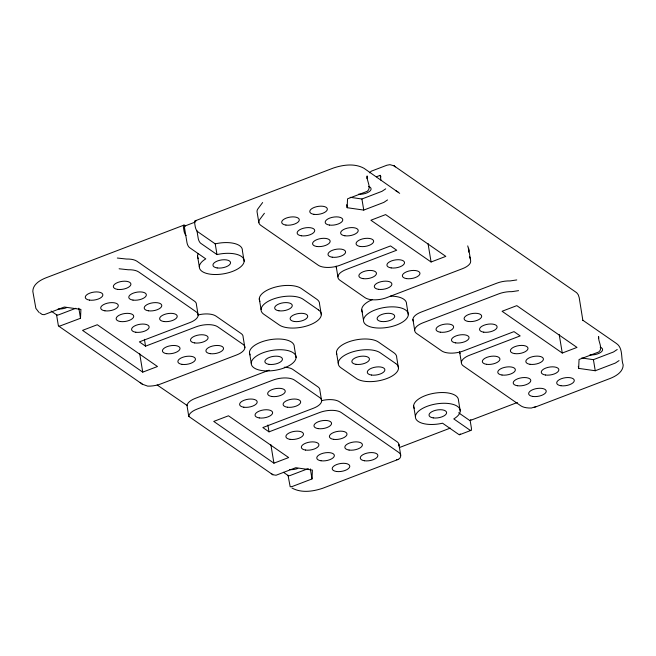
<?xml version="1.0" encoding="UTF-8"?>
<svg xmlns="http://www.w3.org/2000/svg" width="656" height="656" viewBox="0 0 656 656"><rect width="100%" height="100%" fill="white"/><g stroke="black" fill="none" stroke-linecap="round" stroke-linejoin="round"><path stroke-width="0.98" d="M75.85 308.271L58.597 314.855L57.211 315.101L56.523 314.585L58.359 325.671L59.532 326.163L80.499 318.283L80.909 309.411L64.296 307.033L44.214 314.675L42.197 314.486L39.77 312.773M308.287 468.581L290.1 475.526L288.714 475.772L288.025 475.256L290.182 486.777L292.273 486.49L312.002 478.954L312.404 470.081L295.799 467.703L276.069 475.239L272.847 474.747L188.756 416.404L186.96 405.236M387.548 199.924L383.834 202.401L363.752 210.084L347.147 207.706L347.549 198.834L367.278 191.298C371.993 187.805 366.335 180.425 367.13 175.939L366.966 178.637M619.051 360.595L615.336 363.071L595.254 370.755L578.649 368.377L579.051 359.504L598.78 351.969C603.495 348.475 597.837 341.095 598.625 336.61L598.69 338.496M468.605 252.125L468.925 250.387L467.736 245.885M582.872 320.481L579.199 297.627L578.215 294.708L576.673 292.715L393.969 165.804L389.943 164.664L386.892 165.222L371.46 171.118L369.336 172.831M187.116 404.809L187.395 404.203A16.187 7.2 -9.4 0 1 195.299 398.364L269.173 370.148M262.638 202.532L257.972 208.772A16.187 7.2 -9.4 0 0 257.078 211.929L258.849 222.655M264.409 213.266L259.743 219.506A16.187 7.2 -9.4 0 0 260.785 225.336L318.275 265.237A16.187 7.2 -9.4 0 0 340.021 265.229L390.533 245.934L396.708 250.223L346.196 269.518A16.187 7.2 -9.4 0 0 339.882 280.227L364.957 297.635A16.187 7.2 -9.4 0 0 386.704 297.635L462.472 268.689A16.187 7.2 -9.4 0 0 470.385 262.859L470.705 261.113L468.614 248.206M385.712 188.838L381.997 191.314L361.915 198.998L350.197 197.317M617.214 349.509L613.499 351.985L593.418 359.668L581.692 357.987M291.936 487.998C301.301 493.23 312.928 491.533 322.662 488.277L398.487 459.315L399.807 458.282A16.187 7.2 -9.4 0 0 398.766 452.451L341.276 412.55A16.187 7.2 -9.4 0 0 319.529 412.558L269.017 431.853L262.843 427.564L313.355 408.27A16.187 7.2 -9.4 0 0 319.669 397.552L294.593 380.152A16.187 7.2 -9.4 0 0 272.847 380.152L197.079 409.098A16.187 7.2 -9.4 0 0 189.166 414.928L188.756 416.404L189.256 416.453M518.552 290.657L511.877 291.658A16.187 7.2 -9.4 0 0 498.74 293.863L422.972 322.801A16.187 7.2 -9.4 0 0 416.658 333.519L441.742 350.927A16.187 7.2 -9.4 0 0 463.489 350.919L514.001 331.624L520.175 335.913L469.663 355.208A16.187 7.2 -9.4 0 0 463.349 365.925L520.839 405.818A16.187 7.2 -9.4 0 0 531.376 408.024L536.354 406.449M183.91 225.131L45.707 277.923C39.991 280.227 32.931 284.335 32.816 291.33L35.875 308.377L38.917 312.338M195.135 220.842L333.338 168.051C343.072 164.795 354.699 163.098 364.064 168.338L399.684 193.34M185.049 225.943L195.332 222.015M376.503 176.743L380.152 175.349L380.988 176.989M119.105 268.771L128.174 269.764A16.187 7.2 -9.4 0 1 138.711 271.961L196.201 311.862A16.187 7.2 -9.4 0 1 189.887 322.58L139.375 341.874L145.55 346.163L196.062 326.86A16.187 7.2 -9.4 0 1 217.808 326.86L242.892 344.269A16.187 7.2 -9.4 0 1 236.578 354.978L160.81 383.924A16.187 7.2 -9.4 0 1 147.674 386.13L142.393 384.227L58.687 326.114M142.746 372.141L157.481 366.515L97.285 324.736L82.558 330.37L142.746 372.141L139.679 353.609M431.082 261.998L445.809 256.373L385.621 214.594L370.894 220.227L431.082 261.998L428.015 243.466M273.929 463.185L288.665 457.56L228.468 415.789L213.741 421.414L273.929 463.185L270.862 444.653M562.266 353.043L576.993 347.418L516.805 305.647L502.078 311.272L562.266 353.043L559.199 334.519M517.379 402.489L470.147 420.521L471.385 427.966A4.051 1.509 69.1 0 1 470.049 430.205L453.772 418.913A22.665 10.078 -9.4 0 0 447.515 403.407A22.665 10.078 -9.4 0 0 415.543 415.617A22.665 10.078 -9.4 0 0 442.554 423.202L458.823 434.493A4.051 1.509 69.1 0 0 460.192 433.862M399.578 447.49L450.311 428.097M459.708 434.682L470.934 430.393M534.263 407.45L610.293 378.405C616.009 376.101 623.069 371.993 623.184 364.998C620.732 358.119 623.372 348.156 616.402 343.465L582.823 320.235M516.772 279.932L510.106 280.924A16.187 7.2 -9.4 0 0 496.969 283.13L421.201 312.076A16.187 7.2 -9.4 0 0 413.37 321.219M396.626 459.758L398.487 459.315M187.485 405.72L157.178 384.99M117.326 258.038L126.403 259.038A16.187 7.2 -9.4 0 1 136.94 261.236L194.43 301.137A16.187 7.2 -9.4 0 1 196.406 304.532L198.186 315.257M395.896 190.806L397.938 191.831M244.147 261.268L242.376 250.543A22.665 10.078 -9.4 0 0 215.225 243.86L197.8 231.765A4.051 1.509 69.1 0 1 195.275 226.845L194.684 223.27A4.051 1.509 69.1 0 1 196.021 221.031M458.634 412.796L469.425 420.283A4.051 1.509 69.1 0 0 470.828 419.504M186.025 235.553A4.051 1.509 69.1 0 1 184.049 231.133L183.459 227.558A4.051 1.509 69.1 0 1 184.795 225.32L185.459 225.894A4.051 1.509 69.1 0 0 184.615 228.362L186.985 242.663A4.051 1.509 69.1 0 0 189.51 247.583L205.779 258.874A22.665 10.078 -9.4 0 0 212.036 274.38A22.665 10.078 -9.4 0 0 244.007 262.162A22.665 10.078 -9.4 0 0 217.005 254.585L200.728 243.294A4.051 1.509 69.1 0 1 198.21 238.374L196.98 230.928M51.07 311.018L56.851 315.028M283.4 472.254L288.353 475.69M272.847 474.747L271.272 473.443M393.969 165.804L395.33 166.854L394.338 166.05M140.212 382.407L142.393 384.227M469.516 256.619L470.385 258.931M593.418 359.668L595.254 370.755M578.313 366.36L578.649 368.377M461.373 362.522L459.594 351.796A16.187 7.2 -9.4 0 0 460.053 353.625M460.225 410.918L458.454 400.185A22.665 10.078 -9.4 0 0 433.485 393.362A22.665 10.078 -9.4 0 0 414.198 408.335M412.903 319.398L414.682 330.124M408.311 314.708A22.665 10.078 -9.4 0 0 375.093 309.96A22.665 10.078 -9.4 0 0 374.289 327.705A22.665 10.078 -9.4 0 0 408.311 314.708L406.54 303.974A22.665 10.078 -9.4 0 0 390.377 296.118M380.152 175.349L380.964 180.244M413.624 405.785L415.404 416.519M398.487 368.278L396.716 357.553A22.665 10.078 -9.4 0 0 393.944 352.797L378.512 342.088A22.665 10.078 -9.4 0 0 351.632 340.899A22.665 10.078 -9.4 0 0 336.717 354.076M361.915 198.998L363.752 210.084M398.922 444.399L400.701 455.125M346.647 204.68L347.147 207.706M361.71 309.476L363.49 320.202M337.906 276.832L336.126 266.106A16.187 7.2 -9.4 0 0 336.585 267.935M336.454 352.338L338.234 363.063M321.325 314.724L319.546 303.99A22.665 10.078 -9.4 0 0 316.774 299.234L301.342 288.525A22.665 10.078 -9.4 0 0 273.552 287.615A22.665 10.078 -9.4 0 0 259.932 301.342M321.653 400.947L319.874 390.222A16.187 7.2 -9.4 0 0 317.898 386.827L292.814 369.418A16.187 7.2 -9.4 0 0 284.245 367.221M296.069 357.586A22.665 10.078 -9.4 0 0 262.851 352.83A22.665 10.078 -9.4 0 0 262.039 370.583A22.665 10.078 -9.4 0 0 296.069 357.586L294.29 346.852A22.665 10.078 -9.4 0 0 269.411 339.808A22.665 10.078 -9.4 0 0 250.108 354.912M310.337 468.876L312.002 478.954M259.284 298.783L261.063 309.509M267.886 425.022L269.017 431.853M249.46 352.354L251.24 363.08M244.868 347.664L243.097 336.93A16.187 7.2 -9.4 0 0 241.113 333.535L216.037 316.135A16.187 7.2 -9.4 0 0 198.186 314.929M215.225 243.86L217.005 254.585M197.546 256.143L199.326 266.869M144.418 339.332L145.55 346.163M78.835 308.205L80.499 318.283M66.305 307.762A8.905 3.961 -9.4 0 1 58.171 308.927M198.292 258.653A22.665 10.078 -9.4 0 1 198.301 253.429M321.653 400.619A16.187 7.2 -9.4 0 1 339.505 401.825L396.995 441.726A16.187 7.2 -9.4 0 1 398.832 445.949M362.35 312.035A22.665 10.078 -9.4 0 1 372.477 299.562M600.174 347.18A8.905 3.961 -9.4 0 1 600.929 352.215A8.905 3.961 -9.4 0 1 589.933 354.896M368.68 186.517A8.905 3.961 -9.4 0 1 369.426 191.544A8.905 3.961 -9.4 0 1 358.43 194.225M297.808 468.433A8.905 3.961 -9.4 0 1 289.673 469.598M318.554 309.968L303.121 299.259A22.665 10.078 -9.4 0 0 272.675 299.259A22.665 10.078 -9.4 0 0 263.835 314.265L279.267 324.974A22.665 10.078 -9.4 0 0 309.714 324.966A22.665 10.078 -9.4 0 0 318.554 309.968M395.716 363.522L380.283 352.813A22.665 10.078 -9.4 0 0 349.837 352.821A22.665 10.078 -9.4 0 0 340.997 367.819L356.429 378.528A22.665 10.078 -9.4 0 0 386.876 378.528A22.665 10.078 -9.4 0 0 395.716 363.522M269.091 364.359A8.905 3.961 -9.4 0 0 282.457 359.25A8.905 3.961 -9.4 0 0 269.411 357.389A8.905 3.961 -9.4 0 0 269.091 364.359M278.915 310.788A8.905 3.961 -9.4 0 0 292.281 305.68A8.905 3.961 -9.4 0 0 279.235 303.81A8.905 3.961 -9.4 0 0 278.915 310.788M294.347 321.497A8.905 3.961 -9.4 0 0 307.713 316.389A8.905 3.961 -9.4 0 0 294.667 314.527A8.905 3.961 -9.4 0 0 294.347 321.497M356.085 364.342A8.905 3.961 -9.4 0 0 369.451 359.234A8.905 3.961 -9.4 0 0 356.397 357.372A8.905 3.961 -9.4 0 0 356.085 364.342M371.517 375.052A8.905 3.961 -9.4 0 0 384.883 369.943A8.905 3.961 -9.4 0 0 371.829 368.082A8.905 3.961 -9.4 0 0 371.517 375.052M381.341 321.481A8.905 3.961 -9.4 0 0 394.707 316.372A8.905 3.961 -9.4 0 0 381.653 314.511A8.905 3.961 -9.4 0 0 381.341 321.481M243.835 407.22A8.905 3.961 -9.4 0 0 257.201 402.112A8.905 3.961 -9.4 0 0 244.155 400.25A8.905 3.961 -9.4 0 0 243.835 407.22M271.896 396.503A8.905 3.961 -9.4 0 0 285.262 391.394A8.905 3.961 -9.4 0 0 272.215 389.525A8.905 3.961 -9.4 0 0 271.896 396.503M259.268 417.929A8.905 3.961 -9.4 0 0 272.634 412.821A8.905 3.961 -9.4 0 0 259.587 410.959A8.905 3.961 -9.4 0 0 259.268 417.929M287.328 407.212A8.905 3.961 -9.4 0 0 300.694 402.103A8.905 3.961 -9.4 0 0 287.648 400.242A8.905 3.961 -9.4 0 0 287.328 407.212M290.132 439.356A8.905 3.961 -9.4 0 0 303.498 434.247A8.905 3.961 -9.4 0 0 290.452 432.378A8.905 3.961 -9.4 0 0 290.132 439.356M318.193 428.63A8.905 3.961 -9.4 0 0 331.567 423.53A8.905 3.961 -9.4 0 0 318.513 421.66A8.905 3.961 -9.4 0 0 318.193 428.63M305.565 450.065A8.905 3.961 -9.4 0 0 318.931 444.957A8.905 3.961 -9.4 0 0 305.885 443.095A8.905 3.961 -9.4 0 0 305.565 450.065M333.633 439.348A8.905 3.961 -9.4 0 0 346.999 434.239A8.905 3.961 -9.4 0 0 333.945 432.37A8.905 3.961 -9.4 0 0 333.633 439.348M321.005 460.774A8.905 3.961 -9.4 0 0 334.371 455.666A8.905 3.961 -9.4 0 0 321.317 453.804A8.905 3.961 -9.4 0 0 321.005 460.774M349.066 450.057A8.905 3.961 -9.4 0 0 362.432 444.948A8.905 3.961 -9.4 0 0 349.377 443.087A8.905 3.961 -9.4 0 0 349.066 450.057M336.438 471.484A8.905 3.961 -9.4 0 0 349.804 466.383A8.905 3.961 -9.4 0 0 336.749 464.514A8.905 3.961 -9.4 0 0 336.438 471.484M364.498 460.766A8.905 3.961 -9.4 0 0 377.864 455.658A8.905 3.961 -9.4 0 0 364.81 453.796A8.905 3.961 -9.4 0 0 364.498 460.766M89.503 300.104A8.905 3.961 -9.4 0 0 102.869 295.003A8.905 3.961 -9.4 0 0 89.815 293.134A8.905 3.961 -9.4 0 0 89.503 300.104M117.563 289.386A8.905 3.961 -9.4 0 0 130.929 284.278A8.905 3.961 -9.4 0 0 117.883 282.416A8.905 3.961 -9.4 0 0 117.563 289.386M104.935 310.813A8.905 3.961 -9.4 0 0 118.301 305.712A8.905 3.961 -9.4 0 0 105.247 303.843A8.905 3.961 -9.4 0 0 104.935 310.813M132.996 300.095A8.905 3.961 -9.4 0 0 146.362 294.995A8.905 3.961 -9.4 0 0 133.316 293.125A8.905 3.961 -9.4 0 0 132.996 300.095M120.368 321.53A8.905 3.961 -9.4 0 0 133.734 316.422A8.905 3.961 -9.4 0 0 120.688 314.56A8.905 3.961 -9.4 0 0 120.368 321.53M148.428 310.805A8.905 3.961 -9.4 0 0 161.794 305.704A8.905 3.961 -9.4 0 0 148.748 303.835A8.905 3.961 -9.4 0 0 148.428 310.805M135.8 332.239A8.905 3.961 -9.4 0 0 149.166 327.131A8.905 3.961 -9.4 0 0 136.12 325.269A8.905 3.961 -9.4 0 0 135.8 332.239M163.861 321.522A8.905 3.961 -9.4 0 0 177.227 316.413A8.905 3.961 -9.4 0 0 164.18 314.552A8.905 3.961 -9.4 0 0 163.861 321.522M166.665 353.666A8.905 3.961 -9.4 0 0 180.031 348.557A8.905 3.961 -9.4 0 0 166.985 346.688A8.905 3.961 -9.4 0 0 166.665 353.666M194.725 342.94A8.905 3.961 -9.4 0 0 208.1 337.84A8.905 3.961 -9.4 0 0 195.045 335.97A8.905 3.961 -9.4 0 0 194.725 342.94M182.097 364.375A8.905 3.961 -9.4 0 0 195.463 359.267A8.905 3.961 -9.4 0 0 182.417 357.405A8.905 3.961 -9.4 0 0 182.097 364.375M210.166 353.658A8.905 3.961 -9.4 0 0 223.532 348.549A8.905 3.961 -9.4 0 0 210.478 346.68A8.905 3.961 -9.4 0 0 210.166 353.658M440.266 332.182A8.905 3.961 -9.4 0 0 453.632 327.073A8.905 3.961 -9.4 0 0 440.586 325.212A8.905 3.961 -9.4 0 0 440.266 332.182M468.327 321.465A8.905 3.961 -9.4 0 0 481.693 316.356A8.905 3.961 -9.4 0 0 468.646 314.495A8.905 3.961 -9.4 0 0 468.327 321.465M455.699 342.891A8.905 3.961 -9.4 0 0 469.065 337.791A8.905 3.961 -9.4 0 0 456.018 335.921A8.905 3.961 -9.4 0 0 455.699 342.891M483.759 332.174A8.905 3.961 -9.4 0 0 497.125 327.065A8.905 3.961 -9.4 0 0 484.079 325.204A8.905 3.961 -9.4 0 0 483.759 332.174M486.572 364.318A8.905 3.961 -9.4 0 0 499.938 359.209A8.905 3.961 -9.4 0 0 486.883 357.348A8.905 3.961 -9.4 0 0 486.572 364.318M514.632 353.6A8.905 3.961 -9.4 0 0 527.998 348.492A8.905 3.961 -9.4 0 0 514.944 346.622A8.905 3.961 -9.4 0 0 514.632 353.6M502.004 375.027A8.905 3.961 -9.4 0 0 515.37 369.918A8.905 3.961 -9.4 0 0 502.316 368.057A8.905 3.961 -9.4 0 0 502.004 375.027M530.064 364.31A8.905 3.961 -9.4 0 0 543.43 359.201A8.905 3.961 -9.4 0 0 530.376 357.34A8.905 3.961 -9.4 0 0 530.064 364.31M517.436 385.736A8.905 3.961 -9.4 0 0 530.802 380.636A8.905 3.961 -9.4 0 0 517.748 378.766A8.905 3.961 -9.4 0 0 517.436 385.736M545.497 375.019A8.905 3.961 -9.4 0 0 558.863 369.918A8.905 3.961 -9.4 0 0 545.817 368.049A8.905 3.961 -9.4 0 0 545.497 375.019M532.869 396.454A8.905 3.961 -9.4 0 0 546.235 391.345A8.905 3.961 -9.4 0 0 533.189 389.484A8.905 3.961 -9.4 0 0 532.869 396.454M560.929 385.728A8.905 3.961 -9.4 0 0 574.295 380.628A8.905 3.961 -9.4 0 0 561.249 378.758A8.905 3.961 -9.4 0 0 560.929 385.728M285.934 225.074A8.905 3.961 -9.4 0 0 299.3 219.965A8.905 3.961 -9.4 0 0 286.254 218.095A8.905 3.961 -9.4 0 0 285.934 225.074M313.994 214.348A8.905 3.961 -9.4 0 0 327.36 209.248A8.905 3.961 -9.4 0 0 314.314 207.378A8.905 3.961 -9.4 0 0 313.994 214.348M301.366 235.783A8.905 3.961 -9.4 0 0 314.732 230.674A8.905 3.961 -9.4 0 0 301.686 228.813A8.905 3.961 -9.4 0 0 301.366 235.783M329.427 225.065A8.905 3.961 -9.4 0 0 342.793 219.957A8.905 3.961 -9.4 0 0 329.747 218.087A8.905 3.961 -9.4 0 0 329.427 225.065M316.799 246.492A8.905 3.961 -9.4 0 0 330.165 241.383A8.905 3.961 -9.4 0 0 317.119 239.522A8.905 3.961 -9.4 0 0 316.799 246.492M344.859 235.775A8.905 3.961 -9.4 0 0 358.225 230.666A8.905 3.961 -9.4 0 0 345.179 228.805A8.905 3.961 -9.4 0 0 344.859 235.775M332.231 257.201A8.905 3.961 -9.4 0 0 345.597 252.101A8.905 3.961 -9.4 0 0 332.551 250.231A8.905 3.961 -9.4 0 0 332.231 257.201M360.292 246.484A8.905 3.961 -9.4 0 0 373.658 241.375A8.905 3.961 -9.4 0 0 360.611 239.514A8.905 3.961 -9.4 0 0 360.292 246.484M363.104 278.628A8.905 3.961 -9.4 0 0 376.47 273.519A8.905 3.961 -9.4 0 0 363.416 271.658A8.905 3.961 -9.4 0 0 363.104 278.628M391.165 267.91A8.905 3.961 -9.4 0 0 404.531 262.802A8.905 3.961 -9.4 0 0 391.476 260.932A8.905 3.961 -9.4 0 0 391.165 267.91M378.537 289.337A8.905 3.961 -9.4 0 0 391.903 284.228A8.905 3.961 -9.4 0 0 378.848 282.367A8.905 3.961 -9.4 0 0 378.537 289.337M406.597 278.62A8.905 3.961 -9.4 0 0 419.963 273.511A8.905 3.961 -9.4 0 0 406.909 271.65A8.905 3.961 -9.4 0 0 406.597 278.62M433.247 417.897A8.905 3.961 -9.4 0 0 446.613 412.788A8.905 3.961 -9.4 0 0 433.567 410.927A8.905 3.961 -9.4 0 0 433.247 417.897M217.185 267.943A8.905 3.961 -9.4 0 0 230.551 262.835A8.905 3.961 -9.4 0 0 217.497 260.965A8.905 3.961 -9.4 0 0 217.185 267.943"/></g></svg>
